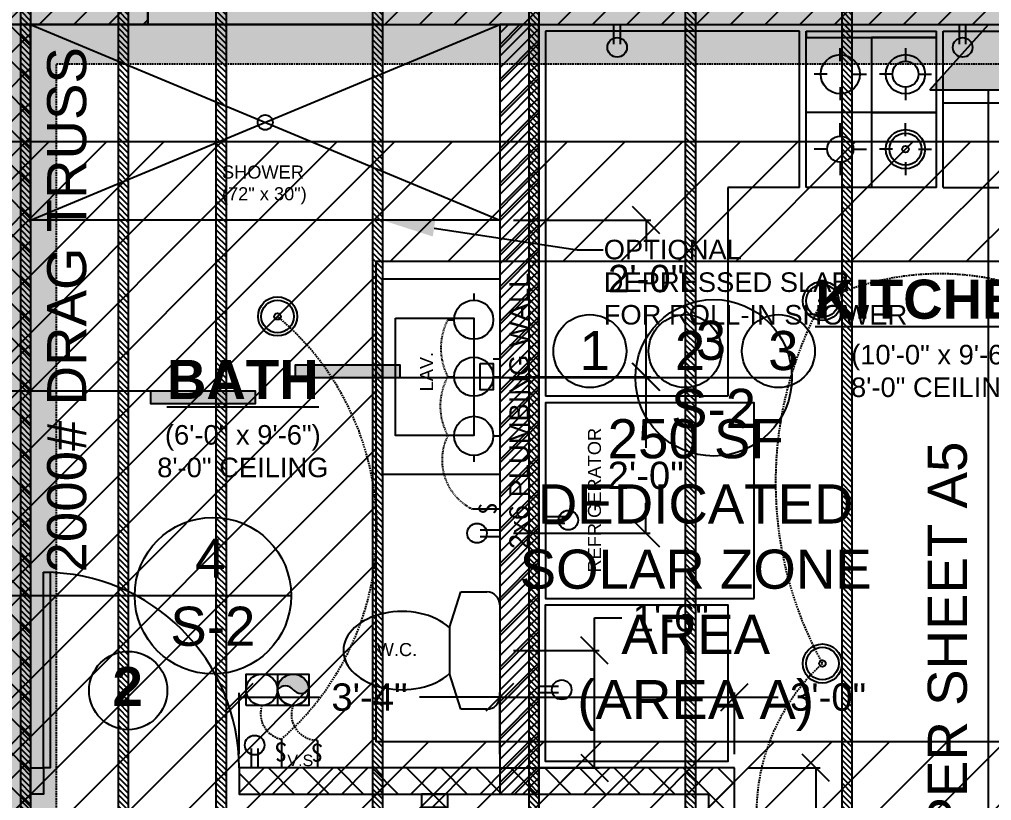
# Model space of a CAD drawing. Header units: inches. Extents: x -3572 to 2430, y -1517 to 3072.
# Drawn here: x -3121.7 to -2972.6, y -151.2 to -31.4 of the extents above; entities that cross this region are included whole.
import ezdxf
from ezdxf import colors
from ezdxf.entities.mleader import LeaderData, LeaderLine
from ezdxf.math import Vec2, Vec3

# ---------------------------------------------------------------- set-up
doc = ezdxf.new("R2010")
doc.units = ezdxf.units.IN
doc.header["$MEASUREMENT"] = 0
doc.linetypes.add('DASHED2', pattern=[0.375, 0.25, -0.125])
for name, color, linetype in [('Architectural', 2, 'Continuous'), ('Electrical - Components', 40, 'Continuous'), ('F.P. - Dim & Labels', 7, 'Continuous'), ('F.P. - Doors & Window Labels', 1, 'Continuous'), ('F.P. - Doors & Windows', 1, 'Continuous'), ('F.P. Room Labels', 7, 'Continuous'), ('Floor Plan', 4, 'Continuous'), ('Foundation Outline', 9, 'DASHED2'), ('Foundaton - Dim & Labels', 9, 'Continuous'), ('Plumbing', 2, 'Continuous'), ('Roof Framing - Dim & Labels', 7, 'Continuous'), ('Roof Plan', 7, 'Continuous'), ('Trusses', 7, 'Continuous')]:
    doc.layers.add(name, color=color, linetype=linetype)
doc.styles.get("Standard").update_dxf_attribs({"font": 'arial.ttf'})
doc.dimstyles.get("Standard").update_dxf_attribs({"dimscale": 0.7, "dimtxt": 6, "dimasz": 6, "dimexe": 1, "dimexo": 3, "dimgap": 3, "dimtad": 0, "dimtih": 1, "dimtoh": 1, "dimdec": 4, "dimzin": 1, "dimdsep": 46, "dimlunit": 4, "dimtxsty": 'Standard', "dimblk": 'OBLIQUE', "dimcen": 0.09, "dimadec": 0, "dimazin": 0, "dimtfac": 1, "dimtdec": 4, "dimtofl": 0, "dimtmove": 0, "dimatfit": 3, "dimfxl": 1, "dimtolj": 1, "dimtzin": 0, "dimarcsym": 0})

# ---------------------------------------------------------------- blocks, each defined once
blk = doc.blocks.new('_Oblique')
at = {"color": 0, "linetype": 'ByBlock', "lineweight": -2}
blk.add_line((-0.5, -0.5), (0.5, 0.5), dxfattribs=at)
blk = doc.blocks.new('*D35')
at = {"layer": 'Defpoints', "color": 0, "transparency": 16777216}
for p in [(-3012.03, -146.17), (-3012.03, -194.17), (-2999.56, -194.17)]:
    blk.add_point(p, dxfattribs=at)
at = {"layer": 'F.P. - Dim & Labels', "color": 0, "lineweight": -2, "transparency": 16777216}
for p, q in [((-3009.93, -146.17), (-2998.86, -146.17)), ((-2999.56, -146.17), (-2999.56, -165.92)), ((-2999.56, -194.17), (-2999.56, -174.41)), ((-3009.93, -194.17), (-2998.86, -194.17))]:
    blk.add_line(p, q, dxfattribs=at)
at = {"layer": 'F.P. - Dim & Labels', "color": 0, "lineweight": -2, "transparency": 16777216, "xscale": 4.199999999999999, "yscale": 4.199999999999999, "zscale": 4.199999999999999}
for p, rotation in [((-2999.56, -146.17), 90), ((-2999.56, -194.17), 270)]:
    blk.add_blockref('_Oblique', p, dxfattribs=dict(at, rotation=rotation))
at = {"layer": 'F.P. - Dim & Labels', "color": 0, "transparency": 16777216, "insert": (-2999.56, -170.17), "char_height": 4.2, "attachment_point": 5}
blk.add_mtext('\\A1;4\'-0"', dxfattribs=at)
blk = doc.blocks.new('*D51')
at = {"layer": 'Defpoints', "color": 0, "transparency": 16777216}
for p in [(-3048.03, -128.17), (-3048.03, -146.17), (-3033.49, -146.17)]:
    blk.add_point(p, dxfattribs=at)
at = {"layer": 'F.P. - Dim & Labels', "color": 0, "lineweight": -2, "transparency": 16777216}
for p, q in [((-3033.49, -128.17), (-3033.49, -123.17)), ((-3033.49, -123.17), (-3029.29, -123.17)), ((-3045.93, -128.17), (-3032.79, -128.17)), ((-3033.49, -146.17), (-3033.49, -128.17)), ((-3045.93, -146.17), (-3032.79, -146.17))]:
    blk.add_line(p, q, dxfattribs=at)
at = {"layer": 'F.P. - Dim & Labels', "color": 0, "lineweight": -2, "transparency": 16777216, "xscale": 4.199999999999999, "yscale": 4.199999999999999, "zscale": 4.199999999999999}
for p, rotation in [((-3033.49, -128.17), 90), ((-3033.49, -146.17), 270)]:
    blk.add_blockref('_Oblique', p, dxfattribs=dict(at, rotation=rotation))
at = {"layer": 'F.P. - Dim & Labels', "color": 0, "transparency": 16777216, "insert": (-3021.81, -123.17), "char_height": 4.2, "attachment_point": 5}
blk.add_mtext('\\A1;1\'-6"', dxfattribs=at)
blk = doc.blocks.new('*D52')
at = {"layer": 'Defpoints', "color": 0, "transparency": 16777216}
for p in [(-3048.03, -62.17), (-3025.58, -62.17), (-3048.03, -86.17)]:
    blk.add_point(p, dxfattribs=at)
at = {"layer": 'F.P. - Dim & Labels', "color": 0, "lineweight": -2, "transparency": 16777216}
for p, q in [((-3045.93, -62.17), (-3024.88, -62.17)), ((-3025.58, -62.17), (-3025.58, -66.9)), ((-3025.58, -86.17), (-3025.58, -75.39)), ((-3045.93, -86.17), (-3024.88, -86.17))]:
    blk.add_line(p, q, dxfattribs=at)
at = {"layer": 'F.P. - Dim & Labels', "color": 0, "lineweight": -2, "transparency": 16777216, "xscale": 4.199999999999999, "yscale": 4.199999999999999, "zscale": 4.199999999999999}
for p, rotation in [((-3025.58, -62.17), 90), ((-3025.58, -86.17), 270)]:
    blk.add_blockref('_Oblique', p, dxfattribs=dict(at, rotation=rotation))
at = {"layer": 'F.P. - Dim & Labels', "color": 0, "transparency": 16777216, "insert": (-3025.58, -71.14), "char_height": 4.2, "attachment_point": 5}
blk.add_mtext('\\A1;2\'-0"', dxfattribs=at)
blk = doc.blocks.new('*D53')
at = {"layer": 'Defpoints', "color": 0, "transparency": 16777216}
for p in [(-3048.03, -86.17), (-3048.03, -110.17), (-3025.65, -110.17)]:
    blk.add_point(p, dxfattribs=at)
at = {"layer": 'F.P. - Dim & Labels', "color": 0, "lineweight": -2, "transparency": 16777216}
for p, q in [((-3045.93, -86.17), (-3024.95, -86.17)), ((-3025.65, -86.17), (-3025.65, -97.09)), ((-3025.65, -110.17), (-3025.65, -105.58)), ((-3045.93, -110.17), (-3024.95, -110.17))]:
    blk.add_line(p, q, dxfattribs=at)
at = {"layer": 'F.P. - Dim & Labels', "color": 0, "lineweight": -2, "transparency": 16777216, "xscale": 4.199999999999999, "yscale": 4.199999999999999, "zscale": 4.199999999999999}
for p, rotation in [((-3025.65, -86.17), 90), ((-3025.65, -110.17), 270)]:
    blk.add_blockref('_Oblique', p, dxfattribs=dict(at, rotation=rotation))
at = {"layer": 'F.P. - Dim & Labels', "color": 0, "transparency": 16777216, "insert": (-3025.65, -101.33), "char_height": 4.2, "attachment_point": 5}
blk.add_mtext('\\A1;2\'-0"', dxfattribs=at)
blk = doc.blocks.new('*D98')
at = {"layer": 'Defpoints', "color": 0, "transparency": 16777216}
for p in [(-3048.03, -135.33), (-3088.03, -146.17), (-3048.03, -146.17)]:
    blk.add_point(p, dxfattribs=at)
at = {"layer": 'F.P. - Dim & Labels', "color": 0, "lineweight": -2, "transparency": 16777216}
for p, q in [((-3088.03, -144.07), (-3088.03, -134.63)), ((-3088.03, -135.33), (-3075.71, -135.33)), ((-3048.03, -135.33), (-3060.35, -135.33)), ((-3048.03, -144.07), (-3048.03, -134.63))]:
    blk.add_line(p, q, dxfattribs=at)
at = {"layer": 'F.P. - Dim & Labels', "color": 0, "lineweight": -2, "transparency": 16777216, "xscale": 4.199999999999999, "yscale": 4.199999999999999, "zscale": 4.199999999999999, "rotation": 180}
blk.add_blockref('_Oblique', (-3088.03, -135.33), dxfattribs=at)
at = {"layer": 'F.P. - Dim & Labels', "color": 0, "lineweight": -2, "transparency": 16777216, "xscale": 4.199999999999999, "yscale": 4.199999999999999, "zscale": 4.199999999999999}
blk.add_blockref('_Oblique', (-3048.03, -135.33), dxfattribs=at)
at = {"layer": 'F.P. - Dim & Labels', "color": 0, "transparency": 16777216, "insert": (-3068.03, -135.33), "char_height": 4.2, "attachment_point": 5}
blk.add_mtext('\\A1;3\'-4"', dxfattribs=at)
blk = doc.blocks.new('*D99')
at = {"layer": 'Defpoints', "color": 0, "transparency": 16777216}
for p in [(-3012.03, -135.32), (-3048.03, -146.17), (-3012.03, -146.17)]:
    blk.add_point(p, dxfattribs=at)
at = {"layer": 'F.P. - Dim & Labels', "color": 0, "lineweight": -2, "transparency": 16777216}
for p, q in [((-3048.03, -144.07), (-3048.03, -134.62)), ((-3048.03, -135.32), (-3012.03, -135.32)), ((-3012.03, -144.07), (-3012.03, -134.62)), ((-3012.03, -135.32), (-3005.35, -135.32))]:
    blk.add_line(p, q, dxfattribs=at)
at = {"layer": 'F.P. - Dim & Labels', "color": 0, "lineweight": -2, "transparency": 16777216, "xscale": 4.199999999999999, "yscale": 4.199999999999999, "zscale": 4.199999999999999, "rotation": 180}
blk.add_blockref('_Oblique', (-3048.03, -135.32), dxfattribs=at)
at = {"layer": 'F.P. - Dim & Labels', "color": 0, "lineweight": -2, "transparency": 16777216, "xscale": 4.199999999999999, "yscale": 4.199999999999999, "zscale": 4.199999999999999}
blk.add_blockref('_Oblique', (-3012.03, -135.32), dxfattribs=at)
at = {"layer": 'F.P. - Dim & Labels', "color": 0, "transparency": 16777216, "insert": (-2997.67, -135.32), "char_height": 4.2, "attachment_point": 5}
blk.add_mtext('\\A1;3\'-0"', dxfattribs=at)

msp = doc.modelspace()

# ---------------------------------------------------------------- hatches: boundary and pattern name
at = {"layer": 'Electrical - Components', "transparency": 33554636}
h = msp.add_hatch(color=256, dxfattribs=at)
h.dxf.hatch_style = 1
h.paths.add_polyline_path([(-3079.73282, -134.16589, 0.480424377), (-3077.33282, -134.16589, 1), (-3082.13282, -134.16589, -0.480424377)])
at = {"layer": 'Floor Plan', "transparency": 33554508}
h = msp.add_hatch(dxfattribs=at)
h.set_pattern_fill('ANSI31', color=256, scale=30)
h.paths.add_polyline_path([(-3102.03387, -26.16589), (-3258.03387, -26.16589), (-3258.03387, -74.16589), (-3252.03387, -74.16589), (-3252.03387, -32.16589), (-3102.03387, -32.16589)])
h.paths.add_polyline_path([(-2874.03387, -26.16589), (-3066.03387, -26.16589), (-3066.03387, -32.16589), (-2874.03387, -32.16589)])
h.paths.add_polyline_path([(-2778.03387, -26.16589), (-2826.03387, -26.16589), (-2826.03387, -32.16589), (-2784.03387, -32.16589), (-2784.03387, -74.16589), (-2778.03387, -74.16589)])
h.paths.add_polyline_path([(-2778.03387, -122.16589), (-2784.03387, -122.16589), (-2784.03387, -158.16589), (-2778.03387, -158.16589)])
h.paths.add_polyline_path([(-2778.03387, -194.16589), (-2784.03387, -194.16589), (-2784.03387, -266.16589), (-2778.03387, -266.16589)])
h.paths.add_polyline_path([(-2778.03387, -314.16589), (-2784.03387, -314.16589), (-2784.03387, -380.16589), (-2826.03387, -380.16589), (-2826.03387, -386.16589), (-2778.03387, -386.16589)])
h.paths.add_polyline_path([(-2898.03387, -380.16589), (-3020.03387, -380.16589), (-3020.03387, -386.16589), (-2898.03387, -386.16589)])
h.paths.add_polyline_path([(-3092.03387, -380.16589), (-3252.03387, -380.16589), (-3252.03387, -338.16589), (-3258.03387, -338.16589), (-3258.03387, -386.16589), (-3092.03387, -386.16589)])
h.paths.add_polyline_path([(-3252.03387, -146.16589), (-3258.03387, -146.16589), (-3258.03387, -266.16589), (-3252.03387, -266.16589)])
h = msp.add_hatch(dxfattribs=at)
h.set_pattern_fill('ANSI37', color=256, scale=30)
h.paths.add_polyline_path([(-3120.03387, -32.16589), (-3124.03387, -32.16589), (-3124.03387, -176.16589), (-3126.03387, -176.16589), (-3126.03387, -180.16589), (-3124.03387, -180.16589), (-3120.03387, -180.16589)])
h.paths.add_polyline_path([(-3088.03387, -146.16589), (-3088.03387, -150.16589), (-3016.03387, -150.16589), (-3016.03387, -190.16589), (-3056.03387, -190.16589), (-3056.03387, -188.16589), (-3060.03387, -188.16589), (-3060.03387, -194.16589), (-3012.03387, -194.16589), (-3012.03387, -146.16589), (-3042.03387, -146.16589), (-3048.03387, -146.16589)])
h.paths.add_polyline_path([(-3056.03387, -152.16589), (-3056.03387, -150.16589), (-3060.03387, -150.16589), (-3060.03387, -152.16589)], flags=17)
h.paths.add_polyline_path([(-3124.03387, -232.16589), (-3126.03387, -232.16589), (-3126.03387, -236.16589), (-3124.03387, -236.16589), (-3124.03387, -380.16589), (-3120.03387, -380.16589), (-3120.03387, -236.16589), (-3118.03387, -236.16589), (-3118.03387, -232.16589), (-3120.03387, -232.16589)])
h = msp.add_hatch(dxfattribs=at)
h.set_pattern_fill('ANSI31', color=256, scale=30)
h.paths.add_polyline_path([(-3042.03387, -32.16589), (-3048.03387, -32.16589), (-3048.03387, -146.16589), (-3042.03387, -146.16589)])
at = {"layer": 'Foundation Outline', "transparency": 33554636}
h = msp.add_hatch(dxfattribs=at)
h.set_pattern_fill('AR-CONC', color=256, scale=3)
h.set_pattern_definition([(50, (0, 0), (21.51781, -1.88256), [2.25, -24.75]), (355, (0, 0), (-4.16254, 22.56576), [1.8, -19.8]), (100.45144, (1.793, -0.157), (17.35527, 20.6832), [1.9122, -21.03426]), (46.1842, (0, 6), (32.01724, -4.96558), [3.375, -37.125]), (96.6356, (2.668, 5.586), (28.03986, 29.22356), [2.8683, -31.5514]), (351.1842, (0, 6), (28.03986, 29.22356), [2.7, -29.7]), (21, (3, 4.5), (17.90721, -12.07857), [2.25, -24.75]), (326, (3, 4.5), (7.29946, 21.7545), [1.8, -19.8]), (71.45144, (4.492, 3.493), (25.20667, 9.67593), [1.9122, -21.03426]), (37.5, (0, 0), (0.364796, 9.986816), [0, -19.56, 0, -20.1, 0, -19.875]), (7.5, (0, 0), (7.892086, 11.83235), [0, -11.46, 0, -19.11, 0, -7.575]), (327.5, (-6.69, 0), (16.014673, -0.676646), [0, -7.5, 0, -23.4, 0, -31.05]), (317.5, (-9.69, 0), (17.495585, 3.00315), [0, -9.75, 0, -15.54, 0, -22.05])])
h.paths.add_polyline_path([(-2778.03387, -26.16589), (-3258.03387, -26.16589), (-3258.03387, -386.16589), (-2778.03387, -386.16589)])
h.paths.add_polyline_path([(-3116.03387, -374.16589), (-3116.03387, -38.16589), (-2790.03387, -38.16589), (-2790.03387, -374.16589)], flags=16)
h.paths.add_polyline_path([(-3128.03387, -374.16589), (-3246.03387, -374.16589), (-3246.03387, -38.16589), (-3128.03387, -38.16589)], flags=16)
at = {"layer": 'Foundaton - Dim & Labels', "transparency": 33554508}
h = msp.add_hatch(dxfattribs=at)
h.set_pattern_fill('ANSI31', color=256, scale=10)
h.set_pattern_definition([(45, (-3513.3535, -210.6654), (-0.8838835, 0.8838835), [])])
h.paths.add_polyline_path([(-3042.03387, -32.16589), (-3048.03387, -32.16589), (-3048.03387, -150.16589), (-3042.03387, -150.16589)])
h.paths.add_polyline_path([(-3041.88378, -113.46791), (-3041.88378, -69.57909), (-3048.0659, -69.57909), (-3048.0659, -113.46791)], flags=9)
at = {"layer": 'Foundaton - Dim & Labels', "transparency": 33554559}
h = msp.add_hatch(color=256, dxfattribs=at)
h.dxf.hatch_style = 1
h.paths.add_polyline_path([(-3085.58769, -90.31086), (-3085.58769, -88.31086), (-3101.58769, -88.31086), (-3101.58769, -90.31086), (-3095.58769, -90.31086)])
at = {"layer": 'Roof Framing - Dim & Labels', "transparency": 33554636}
h = msp.add_hatch(color=256, dxfattribs=at)
h.dxf.hatch_style = 1
h.paths.add_polyline_path([(-2964.04557, -42.16589), (-2973.04557, -32.16589), (-2982.04557, -42.16589)])
at = {"layer": 'Roof Framing - Dim & Labels', "transparency": 33554559}
h = msp.add_hatch(color=256, dxfattribs=at)
h.dxf.hatch_style = 1
h.paths.add_polyline_path([(-3079.35576, -84.33654), (-3079.35576, -86.33654), (-3063.35576, -86.33654), (-3063.35576, -84.33654), (-3069.35576, -84.33654)])
at = {"layer": 'Roof Plan', "transparency": 33554559}
h = msp.add_hatch(dxfattribs=at)
h.set_pattern_fill('ANSI31', color=256, scale=50)
h.paths.add_polyline_path([(-2868.03387, -362.16589), (-2868.03387, -242.16589), (-3168.03387, -242.16589), (-3168.03387, -362.16589)])
h.paths.add_polyline_path([(-2969.06782, -337.3434), (-3066.99991, -337.3434), (-3066.99991, -263.65613), (-2969.06782, -263.65613)], flags=16)
h.paths.add_polyline_path([(-3010.8821, -277.44345, -1), (-2999.6881, -277.44345, -1)], flags=0)
h.paths.add_polyline_path([(-3025.19697, -277.44345, -1), (-3014.00297, -277.44345, -1)], flags=0)
h.paths.add_polyline_path([(-3039.81685, -277.44345, -1), (-3028.62286, -277.44345, -1)], flags=0)
h.paths.add_polyline_path([(-2868.03387, -170.16589), (-2868.03387, -50.16589), (-3168.03387, -50.16589), (-3168.03387, -170.16589)])
h.paths.add_polyline_path([(-2969.06782, -142.14426), (-3066.99991, -142.14426), (-3066.99991, -68.45699), (-2969.06782, -68.45699)], flags=16)
h.paths.add_polyline_path([(-3010.8821, -82.24431, -1), (-2999.6881, -82.24431, -1)], flags=0)
h.paths.add_polyline_path([(-3025.19697, -82.24431, -1), (-3014.00297, -82.24431, -1)], flags=0)
h.paths.add_polyline_path([(-3039.81685, -82.24431, -1), (-3028.62286, -82.24431, -1)], flags=0)
h.paths.add_polyline_path([(-3008.71954, -283.65291), (-3001.05788, -283.65291), (-3001.05788, -271.28865), (-3008.71954, -271.28865)], flags=8)
h.paths.add_polyline_path([(-3022.928, -283.65291), (-3015.26633, -283.65291), (-3015.26633, -271.28865), (-3022.928, -271.28865)], flags=8)
h.paths.add_polyline_path([(-3038.21501, -283.65291), (-3030.55334, -283.65291), (-3030.55334, -271.28865), (-3038.21501, -271.28865)], flags=8)
h.paths.add_polyline_path([(-3059.34154, -327.56945), (-2977.16283, -327.56945), (-2977.16283, -284.89005), (-3059.34154, -284.89005)], flags=8)
h.paths.add_polyline_path([(-3008.71954, -88.45377), (-3001.05788, -88.45377), (-3001.05788, -76.08951), (-3008.71954, -76.08951)], flags=8)
h.paths.add_polyline_path([(-3022.928, -88.45377), (-3015.26633, -88.45377), (-3015.26633, -76.08951), (-3022.928, -76.08951)], flags=8)
h.paths.add_polyline_path([(-3038.21501, -88.45377), (-3030.55334, -88.45377), (-3030.55334, -76.08951), (-3038.21501, -76.08951)], flags=8)
h.paths.add_polyline_path([(-3059.34154, -132.37031), (-2977.16283, -132.37031), (-2977.16283, -89.69091), (-3059.34154, -89.69091)], flags=8)
at = {"layer": 'Trusses', "transparency": 33554636}
h = msp.add_hatch(dxfattribs=at)
h.set_pattern_fill('ANSI31', color=256, scale=5, angle=90)
h.set_pattern_definition([(135, (-1774.7485, -394.86516), (-0.44194174, -0.44194174), [])])
h.paths.add_polyline_path([(-3121.53387, -2.16589), (-3121.53387, -410.16589), (-3120.78387, -410.16589), (-3120.03387, -410.16589), (-3120.03387, -2.16589)])
h = msp.add_hatch(dxfattribs=at)
h.set_pattern_fill('ANSI31', color=256, scale=5, angle=90)
h.set_pattern_definition([(135, (-1759.7485, -394.86516), (-0.44194174, -0.44194174), [])])
h.paths.add_polyline_path([(-3106.53387, -2.16589), (-3106.53387, -410.16589), (-3105.78387, -410.16589), (-3105.03387, -410.16589), (-3105.03387, -2.16589)])
h = msp.add_hatch(dxfattribs=at)
h.set_pattern_fill('ANSI31', color=256, scale=5, angle=90)
h.set_pattern_definition([(135, (-1744.7485, -394.86516), (-0.44194174, -0.44194174), [])])
h.paths.add_polyline_path([(-3091.53387, -2.16589), (-3091.53387, -410.16589), (-3090.78387, -410.16589), (-3090.03387, -410.16589), (-3090.03387, -2.16589)])
h = msp.add_hatch(dxfattribs=at)
h.set_pattern_fill('ANSI31', color=256, scale=5, angle=90)
h.set_pattern_definition([(135, (-1720.7485, -394.86516), (-0.44194174, -0.44194174), [])])
h.paths.add_polyline_path([(-3067.53387, -2.16589), (-3067.53387, -410.16589), (-3066.78387, -410.16589), (-3066.03387, -410.16589), (-3066.03387, -2.16589)])
h = msp.add_hatch(dxfattribs=at)
h.set_pattern_fill('ANSI31', color=256, scale=5, angle=90)
h.set_pattern_definition([(135, (-1696.7485, -394.86516), (-0.44194174, -0.44194174), [])])
h.paths.add_polyline_path([(-3043.53387, -2.16589), (-3043.53387, -410.16589), (-3042.78387, -410.16589), (-3042.03387, -410.16589), (-3042.03387, -2.16589)])
h = msp.add_hatch(dxfattribs=at)
h.set_pattern_fill('ANSI31', color=256, scale=5, angle=90)
h.set_pattern_definition([(135, (-1672.7485, -394.86516), (-0.44194174, -0.44194174), [])])
h.paths.add_polyline_path([(-3019.53387, -2.16589), (-3019.53387, -410.16589), (-3018.78387, -410.16589), (-3018.03387, -410.16589), (-3018.03387, -2.16589)])
h = msp.add_hatch(dxfattribs=at)
h.set_pattern_fill('ANSI31', color=256, scale=5, angle=90)
h.set_pattern_definition([(135, (-1648.7485, -394.86516), (-0.44194174, -0.44194174), [])])
h.paths.add_polyline_path([(-2995.53387, -2.16589), (-2995.53387, -410.16589), (-2994.78387, -410.16589), (-2994.03387, -410.16589), (-2994.03387, -2.16589)])

# ---------------------------------------------------------------- linework, layer by layer
at = {"layer": 'Architectural'}
for p, q in [((-3002.03387, -33.16589), (-3041.03387, -33.16589)), ((-3041.03387, -33.16589), (-3041.03387, -89.16589)), ((-3002.03387, -57.16589), (-3002.03387, -33.16589)), ((-3001.03387, -33.16589), (-2981.03387, -33.16589)), ((-3001.03387, -57.16589), (-3001.03387, -33.16589)), ((-2981.03387, -34.16589), (-2991.03387, -34.16589)), ((-2991.03387, -34.16589), (-2991.03387, -57.16589)), ((-2981.03387, -57.16589), (-2981.03387, -33.16589)), ((-2980.03387, -57.16589), (-2980.03387, -33.16589)), ((-2980.03387, -33.16589), (-2923.03387, -33.16589)), ((-2995.80038, -37.77206), (-2995.80038, -35.77206)), ((-2995.80038, -49.27206), (-2995.80038, -47.27206)), ((-2985.80038, -49.27206), (-2985.80038, -47.27206)), ((-3002.03387, -57.16589), (-3013.03387, -57.16589)), ((-3013.03387, -57.16589), (-3013.03387, -89.16589)), ((-2981.03387, -57.16589), (-3001.03387, -57.16589)), ((-2980.03387, -57.16589), (-2952.03387, -57.16589)), ((-3013.03387, -89.16589), (-3041.03387, -89.16589))]:
    msp.add_line(p, q, dxfattribs=at)
for points in [[(-3001.03387, -33.16589), (-3001.03387, -34.16589), (-2981.03387, -34.16589)], [(-2985.80038, -35.77206), (-2985.80038, -37.77206)], [(-2997.80038, -39.77206), (-2999.80038, -39.77206)], [(-2993.80038, -39.77206), (-2991.80038, -39.77206)], [(-2987.80038, -39.77206), (-2989.80038, -39.77206)], [(-2983.80038, -39.77206), (-2981.80038, -39.77206)], [(-2995.80038, -41.77206), (-2995.80038, -43.77206)], [(-2985.80038, -41.77206), (-2985.80038, -43.77206)], [(-2991.03387, -45.66589), (-2981.03387, -45.66589), (-3001.03387, -45.66589)], [(-2997.80038, -51.27206), (-2999.80038, -51.27206)], [(-2993.80038, -51.27206), (-2991.80038, -51.27206)], [(-2987.80038, -51.27206), (-2989.80038, -51.27206)], [(-2983.80038, -51.27206), (-2981.80038, -51.27206)], [(-2995.80038, -53.27206), (-2995.80038, -55.27206)], [(-2985.80038, -53.27206), (-2985.80038, -55.27206)], [(-3026.5421, -121.16589), (-3013.03387, -121.16589), (-3013.03387, -145.16589), (-3041.03387, -145.16589), (-3041.03387, -121.16589), (-3026.5421, -121.16589)]]:
    msp.add_lwpolyline(points, dxfattribs=at)
msp.add_lwpolyline([(-3009.03387, -120.16589), (-3009.03387, -90.16589), (-3041.03387, -90.16589), (-3041.03387, -120.16589)], close=True, dxfattribs=at)
for centre, radius in [((-2995.80038, -39.77206), 3), ((-2985.80038, -39.77206), 3), ((-2985.80038, -39.77206), 2), ((-2985.80038, -51.27206), 3), ((-2985.80038, -51.27206), 2.45782), ((-2995.80038, -51.27206), 2), ((-2985.80038, -51.27206), 0.5033)]:
    msp.add_circle(centre, radius, dxfattribs=at)
at = {"layer": 'Electrical - Components'}
for p, q in [((-3030.53387, -35.16589), (-3030.53387, -32.16589)), ((-3029.53387, -35.16589), (-3029.53387, -32.16589)), ((-2977.52348, -35.16589), (-2977.52348, -32.16589)), ((-2976.52348, -35.16589), (-2976.52348, -32.16589)), ((-3052.03387, -73.43112), (-3052.03387, -74.43112)), ((-3056.03387, -77.43112), (-3055.03387, -77.43112)), ((-3052.03387, -82.16589), (-3052.03387, -83.16589)), ((-3049.03387, -83.43112), (-3048.03387, -83.43112)), ((-3056.03387, -86.16589), (-3055.03387, -86.16589)), ((-3052.03387, -86.43112), (-3052.03387, -87.43112)), ((-3049.03387, -86.16589), (-3048.03387, -86.16589)), ((-3052.03387, -89.16589), (-3052.03387, -90.16589)), ((-3052.03387, -91.2407), (-3052.03387, -92.2407)), ((-3049.03387, -95.2407), (-3048.03387, -95.2407)), ((-3052.03387, -98.2407), (-3052.03387, -99.2407)), ((-3048.03387, -106.46939), (-3052.23387, -106.46939)), ((-3038.03387, -107.66589), (-3041.03387, -107.66589)), ((-3038.03387, -108.66589), (-3041.03387, -108.66589)), ((-3051.03387, -109.66589), (-3048.03387, -109.66589)), ((-3051.03387, -110.66589), (-3048.03387, -110.66589)), ((-3082.13282, -131.76589), (-3082.13282, -136.56589)), ((-3039.03387, -133.66589), (-3042.03387, -133.66589)), ((-3039.03387, -134.66589), (-3042.03387, -134.66589)), ((-3086.15806, -143.16589), (-3086.15806, -146.16589)), ((-3085.15806, -143.16589), (-3085.15806, -146.16589)), ((-3081.54304, -141.75589), (-3081.54304, -146.16589)), ((-3075.99097, -141.96589), (-3075.99097, -146.16589))]:
    msp.add_line(p, q, dxfattribs=at)
msp.add_lwpolyline([(-3086.93282, -136.56589), (-3086.93282, -131.76589), (-3077.33282, -131.76589), (-3077.33282, -136.56589), (-3086.93282, -136.56589)], dxfattribs=at)
for centre, radius in [((-3030.03387, -35.66589), 1.5), ((-2977.02348, -35.66589), 1.5), ((-2998.54638, -74.54894), 3), ((-2998.54638, -74.54894), 2.5), ((-3082.13282, -76.91571), 3), ((-3082.13282, -76.91571), 2.5), ((-3052.03387, -77.43112), 3), ((-2998.54638, -74.54894), 0.5), ((-3082.13282, -76.91571), 0.5), ((-3052.03387, -86.16589), 3), ((-3052.03387, -95.2407), 3), ((-3037.53387, -108.16589), 1.5), ((-3051.53387, -110.16589), 1.5), ((-2998.54638, -130.15184), 3), ((-2998.54638, -130.15184), 2.5), ((-2998.54638, -130.15184), 0.5), ((-3084.53282, -134.16589), 2.4), ((-3079.73282, -134.16589), 2.4), ((-3038.53387, -134.16589), 1.5), ((-3085.65806, -142.66589), 1.5)]:
    msp.add_circle(centre, radius, dxfattribs=at)
at = {"layer": 'Electrical - Components', "linetype": 'DASHED2'}
for centre, radius, start, end in [((-2980.54638, -111.39425), 41.00703, 63.9631504, 116.0368496), ((-2948.36228, -102.35039), 57.37042, 151.0140237, 208.9859763), ((-3109.54137, -109.58779), 42.64614, 311.0355042, 50.0067695), ((-2977.46231, -153.15886), 31.20675, 132.5027211, 227.4972789), ((-3080.74657, -137.84092), 3.99516, 161.3888554, 258.5005615), ((-3076.12025, -137.99779), 3.886, 158.3783708, 271.9064534)]:
    msp.add_arc(centre, radius, start, end, dxfattribs=at)
at = {"layer": 'Electrical - Components', "linetype": 'DASHED2', "ltscale": 0.25}
for centre, radius, start, end in [((-3047.47687, -81.79851), 9.6071, 152.9607879, 207.0392121), ((-3047.73378, -90.66589), 9.44148, 151.5350951, 208.4649049), ((-3048.52488, -98.95686), 8.37823, 153.6694138, 243.724136)]:
    msp.add_arc(centre, radius, start, end, dxfattribs=at)
at = {"layer": 'Electrical - Components'}
for centre, radius, start, end in [((-3080.93282, -135.12653), 1.53715, 38.6784711, 141.3215289), ((-3079.73282, -134.16589), 2.4, 180, 0), ((-3078.53282, -133.20525), 1.53715, 218.6784711, 321.3215289)]:
    msp.add_arc(centre, radius, start, end, dxfattribs=at)
at = {"layer": 'F.P. - Doors & Window Labels'}
msp.add_circle((-3105.05751, -134.29574), 6, dxfattribs=at)
at = {"layer": 'F.P. - Doors & Windows'}
msp.add_lwpolyline([(-3102.03387, -26.16589), (-3066.03387, -26.16589), (-3066.03387, -32.16589), (-3102.03387, -32.16589), (-3102.03387, -26.16589)], dxfattribs=at)
msp.add_lwpolyline([(-3118.03387, -116.16589), (-3117.03387, -116.16589), (-3117.03387, -146.16589), (-3118.03387, -146.16589)], close=True, dxfattribs=at)
msp.add_arc((-3118.03387, -146.16589), 30, 0, 90, dxfattribs=at)
at = {"layer": 'Floor Plan'}
msp.add_line((-3048.03387, -146.16589), (-3042.03387, -146.16589), dxfattribs=at)
for points in [[(-3258.03387, -74.16589), (-3258.03387, -26.16589), (-3102.03387, -26.16589), (-3102.03387, -32.16589), (-3252.03387, -32.16589), (-3252.03387, -74.16589), (-3258.03387, -74.16589)], [(-2874.03387, -26.16589), (-3066.03387, -26.16589), (-3066.03387, -32.16589), (-2874.03387, -32.16589), (-2874.03387, -26.16589)], [(-3118.03387, -146.16589), (-3118.03387, -150.16589), (-3120.03387, -150.16589), (-3120.03387, -146.16589), (-3118.03387, -146.16589)], [(-3060.03387, -150.16589), (-3060.03387, -152.16589), (-3056.03387, -152.16589), (-3056.03387, -150.16589), (-3060.03387, -150.16589)]]:
    msp.add_lwpolyline(points, dxfattribs=at)
for points in [[(-3126.03387, -180.16589), (-3126.03387, -176.16589), (-3124.03387, -176.16589), (-3124.03387, -32.16589), (-3120.03387, -32.16589), (-3120.03387, -180.16589), (-3124.03387, -180.16589)], [(-3012.03387, -146.16589), (-3042.03387, -146.16589), (-3042.03387, -32.16589), (-3048.03387, -32.16589), (-3048.03387, -146.16589), (-3088.03387, -146.16589), (-3088.03387, -150.16589), (-3016.03387, -150.16589), (-3016.03387, -190.16589), (-3056.03387, -190.16589), (-3056.03387, -188.16589), (-3060.03387, -188.16589), (-3060.03387, -194.16589), (-3012.03387, -194.16589)]]:
    msp.add_lwpolyline(points, close=True, dxfattribs=at)
at = {"layer": 'Foundation Outline'}
msp.add_lwpolyline([(-2790.03387, -374.16589), (-3116.03387, -374.16589), (-3116.03387, -38.16589), (-2790.03387, -38.16589)], close=True, dxfattribs=at)
at = {"layer": 'Foundaton - Dim & Labels'}
msp.add_lwpolyline([(-3042.03387, -150.16589), (-3042.03387, -32.16589), (-3048.03387, -32.16589), (-3048.03387, -150.16589)], close=True, dxfattribs=at)
msp.add_lwpolyline([(-3135.19403, -88.31086), (-3085.58769, -88.31086), (-3085.58769, -90.31086), (-3095.58769, -90.31086), (-3101.58769, -90.31086), (-3101.58769, -88.31086)], dxfattribs=at)
at = {"layer": 'Plumbing'}
for p, q in [((-3055.76352, -124.62929), (-3054.03387, -119.16589)), ((-3054.03387, -119.16589), (-3050.03387, -119.16589)), ((-3048.03387, -121.16589), (-3048.03387, -135.16589)), ((-3055.76352, -124.62929), (-3055.76352, -131.7025)), ((-3054.03387, -137.16589), (-3055.76352, -131.7025)), ((-3050.03387, -137.16589), (-3054.03387, -137.16589))]:
    msp.add_line(p, q, dxfattribs=at)
for points in [[(-3120.03387, -32.16589), (-3048.03387, -32.16589), (-3048.03387, -62.16589), (-3120.03387, -62.16589), (-3120.03387, -32.16589), (-3048.03387, -62.16589)], [(-3120.03387, -62.16589), (-3048.03387, -32.16589)]]:
    msp.add_lwpolyline(points, dxfattribs=at)
for points in [[(-3066.03387, -71.16589), (-3048.03387, -71.16589), (-3048.03387, -101.16589), (-3066.03387, -101.16589)], [(-3064.03387, -77.16589), (-3052.03387, -77.16589), (-3052.03387, -95.16589), (-3064.03387, -95.16589)], [(-3051.03387, -84.16589), (-3049.03387, -84.16589), (-3049.03387, -88.16589), (-3051.03387, -88.16589)]]:
    msp.add_lwpolyline(points, close=True, dxfattribs=at)
msp.add_circle((-3084.03387, -47.16589), 1.15069, dxfattribs=at)
for centre, start, end in [((-3050.03387, -121.16589), 0, 90), ((-3050.03387, -135.16589), 270, 0)]:
    msp.add_arc(centre, 2, start, end, dxfattribs=at)
msp.add_ellipse((-3063.03387, -128.16589), major_axis=(9, 0), ratio=0.666666667, start_param=0.630358252, end_param=5.652827055, dxfattribs=at)
at = {"layer": 'Roof Framing - Dim & Labels'}
for p, q in [((-2982.04557, -42.16589), (-2973.04557, -32.16589)), ((-2982.04557, -42.16589), (-2964.04557, -42.16589)), ((-2973.04557, -370.16589), (-2973.04557, -42.16589)), ((-2980.04557, -44.16589), (-2966.04557, -44.16589)), ((-3027.22277, -86.33654), (-3038.83765, -86.33654)), ((-3003.22277, -86.33654), (-3027.22277, -86.33654)), ((-3104.04603, -119.74825), (-3115.66091, -119.74825)), ((-3080.04603, -119.74825), (-3104.04603, -119.74825))]:
    msp.add_line(p, q, dxfattribs=at)
msp.add_lwpolyline([(-3120.03387, -410.16589), (-3121.53387, -410.16589), (-3121.53387, -2.16589), (-3120.03387, -2.16589)], close=True, dxfattribs=at)
for points in [[(-3029.74941, -86.33654), (-3079.35576, -86.33654), (-3079.35576, -84.33654), (-3069.35576, -84.33654), (-3063.35576, -84.33654), (-3063.35576, -86.33654)], [(-3106.57267, -119.74825), (-3156.17901, -119.74825), (-3156.17901, -117.74825), (-3146.17901, -117.74825), (-3140.17901, -117.74825), (-3140.17901, -119.74825)]]:
    msp.add_lwpolyline(points, dxfattribs=at)
for centre in [(-3015.22277, -86.33654), (-3092.04603, -119.74825)]:
    msp.add_circle(centre, 12, dxfattribs=at)
at = {"layer": 'Roof Plan'}
for points in [[(-3168.03387, -170.16589), (-2868.03387, -170.16589), (-2868.03387, -50.16589), (-3168.03387, -50.16589)], [(-3066.99991, -68.45699), (-2969.06782, -68.45699), (-2969.06782, -142.14426), (-3066.99991, -142.14426)]]:
    msp.add_lwpolyline(points, close=True, dxfattribs=at)
for centre in [(-3034.21986, -82.24431), (-3019.59997, -82.24431), (-3005.2851, -82.24431)]:
    msp.add_circle(centre, 5.597, dxfattribs=at)
at = {"layer": 'Trusses'}
for points in [[(-3120.03387, -410.16589), (-3121.53387, -410.16589), (-3121.53387, -2.16589), (-3120.03387, -2.16589)], [(-3105.03387, -410.16589), (-3106.53387, -410.16589), (-3106.53387, -2.16589), (-3105.03387, -2.16589)], [(-3090.03387, -410.16589), (-3091.53387, -410.16589), (-3091.53387, -2.16589), (-3090.03387, -2.16589)], [(-3066.03387, -410.16589), (-3067.53387, -410.16589), (-3067.53387, -2.16589), (-3066.03387, -2.16589)], [(-3042.03387, -410.16589), (-3043.53387, -410.16589), (-3043.53387, -2.16589), (-3042.03387, -2.16589)], [(-3018.03387, -410.16589), (-3019.53387, -410.16589), (-3019.53387, -2.16589), (-3018.03387, -2.16589)], [(-2994.03387, -410.16589), (-2995.53387, -410.16589), (-2995.53387, -2.16589), (-2994.03387, -2.16589)]]:
    msp.add_lwpolyline(points, close=True, dxfattribs=at)

# ---------------------------------------------------------------- texts
at = {"layer": 'Architectural', "insert": (-3034.51672, -116.2037), "char_height": 2, "attachment_point": 1, "rotation": 90}
msp.add_mtext_dynamic_manual_height_columns('REFRIGERATOR', width=20.9439712, gutter_width=1, heights=[0], dxfattribs=at)
at = {"layer": 'Electrical - Components', "attachment_point": 1}
for insert, char_height, rotation in [((-3051.2995, -107.31721), 2.8, 90), ((-3080.65283, -145.1848), 2.94, 180), ((-3075.14315, -145.23152), 2.8, 180)]:
    msp.add_mtext_dynamic_manual_height_columns('{\\fBatangChe|b0|i0|c0|p49;S}', width=13.0889423, gutter_width=1, heights=[0], dxfattribs=dict(at, insert=insert, char_height=char_height, rotation=rotation))
at = {"layer": 'Electrical - Components', "linetype": 'DASHED2', "insert": (-3080.63935, -144.11844), "char_height": 1.771875, "attachment_point": 1}
msp.add_mtext_dynamic_manual_height_columns('V.S', width=3.4891004, gutter_width=1, heights=[0], dxfattribs=at)
at = {"layer": 'F.P. - Doors & Window Labels', "insert": (-3140.18736, -130.67656), "char_height": 6, "attachment_point": 1}
msp.add_mtext_dynamic_manual_height_columns('\\pxqc;{\\fArial|b1|i0|c0|p34;2}', width=70.1010121, gutter_width=1, heights=[0], dxfattribs=at)
at = {"layer": 'F.P. Room Labels', "char_height": 6, "attachment_point": 1}
for s, insert in [('\\pxqc;{\\fArial|b1|i0|c0|p34;\\LKITCHEN\\P\\fArial|b0|i0|c0|p34;\\H0.5x;\\l(10\'-0" x 9\'-6")\\P8\'-0" CEILING}', (-3016.07018, -71.27894)), ('\\pxqc;{\\fArial|b1|i0|c0|p34;\\LBATH\\P\\fArial|b0|i0|c0|p34;\\H0.5x;\\l(6\'-0" x 9\'-6")\\P8\'-0" CEILING}', (-3122.51368, -83.57989))]:
    msp.add_mtext_dynamic_manual_height_columns(s, width=70.1010121, gutter_width=1, heights=[0], dxfattribs=dict(at, insert=insert))
at = {"layer": 'Foundaton - Dim & Labels', "insert": (-3046.57307, -112.59512), "char_height": 3, "attachment_point": 1, "rotation": 90}
msp.add_mtext_dynamic_manual_height_columns('2x6 PLUMBING WALL', width=45.9236666, gutter_width=1, heights=[0], dxfattribs=at)
at = {"layer": 'Plumbing', "char_height": 2, "attachment_point": 1}
for s, insert in [('SHOWER\\P(72" x 30")', (-3090.6627, -53.77397)), ('W.C.', (-3066.91981, -127.01517))]:
    msp.add_mtext_dynamic_manual_height_columns(s, width=26.6683727, gutter_width=1, heights=[0], dxfattribs=dict(at, insert=insert))
at = {"layer": 'Plumbing', "insert": (-3060.28813, -88.41231), "char_height": 2, "attachment_point": 1, "rotation": 90}
msp.add_mtext_dynamic_manual_height_columns('LAV.', width=26.6683727, gutter_width=1, heights=[0], dxfattribs=at)
at = {"layer": 'Roof Framing - Dim & Labels', "char_height": 6, "attachment_point": 1, "rotation": 90}
for s, insert in [('2000# DRAG TRUSS', (-3117.48582, -116.19929)), ('TRUSSES PER SHEET A5', (-2982.37904, -198.12217))]:
    msp.add_mtext_dynamic_manual_height_columns(s, width=167.0284478, gutter_width=1, heights=[0], dxfattribs=dict(at, insert=insert))
at = {"layer": 'Roof Framing - Dim & Labels', "char_height": 6, "attachment_point": 1}
for s, insert in [('3', (-3017.96783, -77.5789)), ('S-2', (-3021.7617, -88.02188)), ('4', (-3094.79109, -110.99062)), ('S-2', (-3098.58495, -121.4336))]:
    msp.add_mtext_dynamic_manual_height_columns(s, width=6.4632211, gutter_width=1, heights=[0], dxfattribs=dict(at, insert=insert))
at = {"layer": 'Roof Plan', "char_height": 6, "attachment_point": 1}
for s, width, insert in [('1', 7.5883495, (-3035.80232, -79.15295)), ('2', 7.5883495, (-3021.18243, -79.15295)), ('3', 7.5883495, (-3006.86756, -79.15295)), ('\\pxqc;250 SF \\PDEDICATED SOLAR ZONE AREA\\P(AREA A)', 78.72718, (-3057.34565, -92.67658))]:
    msp.add_mtext_dynamic_manual_height_columns(s, width=width, gutter_width=1, heights=[0], dxfattribs=dict(at, insert=insert))

# ---------------------------------------------------------------- dimensions: what is measured, and where the dimension line sits
at = {"layer": 'F.P. - Dim & Labels'}
for base, p1, p2, picture, middle in [((-3025.58312, -62.16589), (-3048.03387, -86.16589), (-3048.03387, -62.16589), '*D52', (-3025.58312, -71.14319)), ((-3025.64896, -110.16589), (-3048.03387, -86.16589), (-3048.03387, -110.16589), '*D53', (-3025.64896, -101.33138)), ((-3033.49458, -146.16589), (-3048.03387, -128.16589), (-3048.03387, -146.16589), '*D51', (-3021.80993, -123.16589))]:
    dim = msp.add_linear_dim(base=base, p1=p1, p2=p2, angle=90, dimstyle='Standard', dxfattribs=at)
    dim.commit()
    dim.dimension.update_dxf_attribs({"geometry": picture, "text_midpoint": middle, "dimtype": 160})
dim = msp.add_linear_dim(base=(-3048.03387, -135.32748), p1=(-3088.03387, -146.16589), p2=(-3048.03387, -146.16589), dimstyle='Standard', dxfattribs=at)
dim.commit()
dim.dimension.update_dxf_attribs({"geometry": '*D98', "text_midpoint": (-3068.03387, -135.32748)})
dim = msp.add_linear_dim(base=(-3012.03387, -135.32282), p1=(-3048.03387, -146.16589), p2=(-3012.03387, -146.16589), dimstyle='Standard', dxfattribs=at)
dim.commit()
dim.dimension.update_dxf_attribs({"geometry": '*D99', "text_midpoint": (-2997.67194, -135.32282), "dimtype": 160})
dim = msp.add_linear_dim(base=(-2999.55666, -194.16589), p1=(-3012.03387, -146.16589), p2=(-3012.03387, -194.16589), angle=90, dimstyle='Standard', dxfattribs=at)
dim.commit()
dim.dimension.update_dxf_attribs({"geometry": '*D35', "text_midpoint": (-2999.55666, -170.16589)})

# ---------------------------------------------------------------- leaders
at = {"layer": 'Electrical - Components'}
ml = msp.add_multileader_mtext('Standard', dxfattribs=at)
ml.set_content('WATER HEATER AS INDICATED IN CF1R FORM (TITLE-24)\\PENCLOSURE PER MANUFACTURER SPECIFICATIONS', color=256)
ml.set_leader_properties()
ml.build(insert=Vec2(0, 0))
ml.multileader.update_dxf_attribs({"dogleg_length": 3.98438, "arrow_head_size": 8})
ctx = ml.context
ctx.base_point, ctx.char_height, ctx.arrow_head_size, ctx.landing_gap_size, ctx.plane_origin = Vec3(-3190.09464, 5.21535), 2, 8, 0.09, Vec3(-3239.51319, -10.26732)
notes = []
notes.append((ctx, [(1, (1, 1, 0), (-3194.07902, 5.21535), (1, 0), 3.98438, [(0, [(-3211.51319, -12.16589)], 0, [])])]))
ctx.mtext.insert, ctx.mtext.flow_direction = Vec3(-3190.00464, 6.23241), 5
at = {"layer": 'Foundaton - Dim & Labels'}
ml = msp.add_multileader_mtext('Standard', dxfattribs=at)
ml.set_content('OPTIONAL \\PDEPRESSED SLAB \\PFOR ROLL-IN SHOWER', color=256)
ml.set_leader_properties()
ml.build(insert=Vec2(0, 0))
ml.multileader.update_dxf_attribs({"dogleg_length": 3.98438, "arrow_head_size": 8})
ctx = ml.context
ctx.base_point, ctx.char_height, ctx.arrow_head_size, ctx.landing_gap_size, ctx.plane_origin = Vec3(-3032.18217, -66.69147), 3, 8, 0.09, Vec3(-3101.2571, -62.16589)
notes.append((ctx, [(1, (1, 1, 0), (-3036.16654, -66.69147), (1, 0), 3.98438, [(0, [(-3066.03387, -62.16589)], 0, [])])]))
ctx.mtext.insert, ctx.mtext.flow_direction = Vec3(-3032.09217, -65.16589), 5
for ctx, leaders in notes:
    for number, flags, end, landing, length, lines in leaders:
        leader = LeaderData()
        leader.index, (leader.has_last_leader_line, leader.has_dogleg_vector, leader.attachment_direction) = number, flags
        leader.last_leader_point, leader.dogleg_vector, leader.dogleg_length = Vec3(end), Vec3(landing), length
        for number, points, colour, breaks in lines:
            line = LeaderLine()
            line.index, line.vertices, line.color, line.breaks = number, Vec3.list(points), colors.encode_raw_color(colour), breaks
            leader.lines.append(line)
        ctx.leaders.append(leader)

doc.saveas('drawing.dxf')
